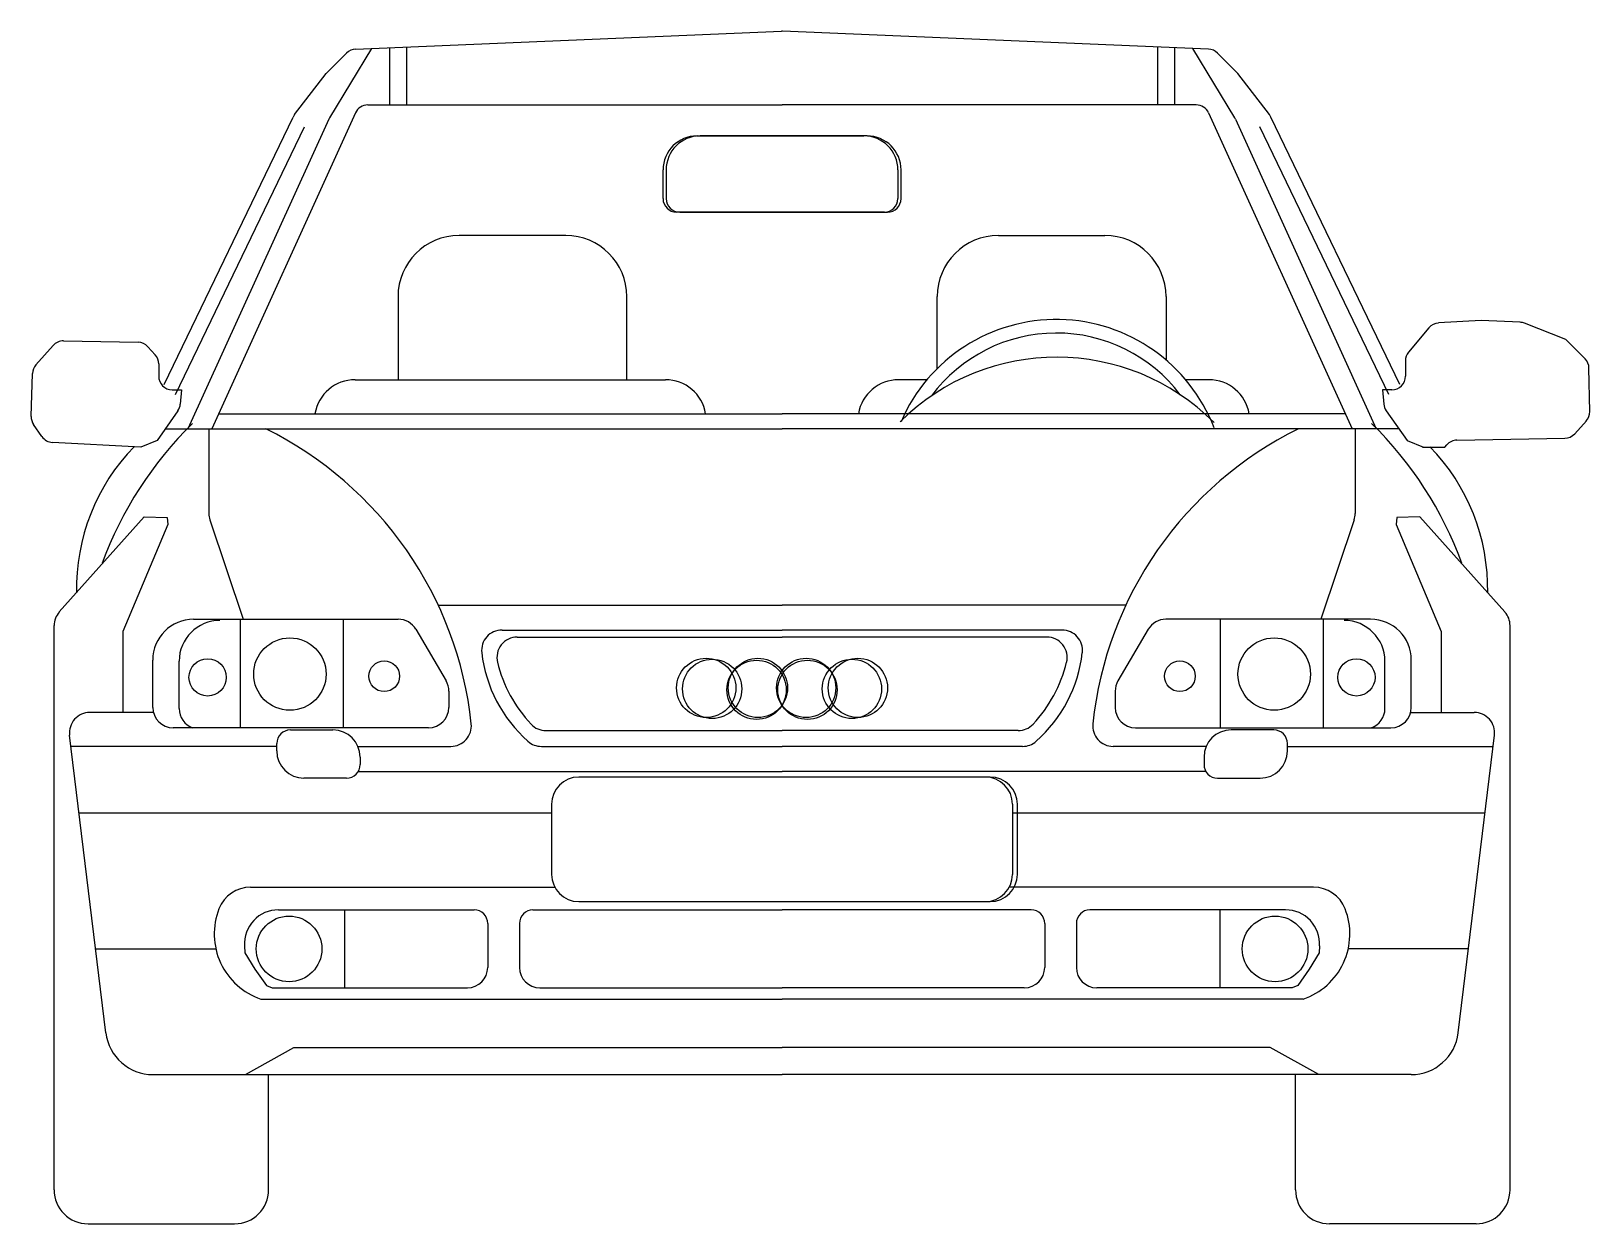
# Model space of a CAD drawing. Extents: x 128 to 357, y 57 to 232.
import ezdxf

# ---------------------------------------------------------------- set-up
doc = ezdxf.new("R2010")
doc.units = 0
doc.layers.get('0').update_dxf_attribs({"color": 5, "linetype": 'CONTINUOUS'})

msp = doc.modelspace()

# ---------------------------------------------------------------- linework, layer by layer
for p, q in [((175.52, 229.45), (238.18, 232.09)), ((301, 229.45), (238.34, 232.09)), ((177.87, 229.55), (171.67, 219.35)), ((180.52, 229.66), (180.52, 221.24)), ((183.01, 229.77), (183.01, 221.24)), ((293.51, 229.77), (293.51, 221.24)), ((296, 229.66), (296, 221.24)), ((298.65, 229.55), (304.85, 219.35)), ((171.19, 225.87), (174.19, 228.87)), ((305.33, 225.87), (302.33, 228.87)), ((166.55, 219.82), (171.19, 225.87)), ((309.97, 219.82), (305.33, 225.87)), ((177.32, 221.24), (238.26, 221.24)), ((299.2, 221.24), (238.26, 221.24)), ((147.35, 180.11), (166.33, 219.47)), ((149.01, 178.66), (167.99, 218.02)), ((171.56, 219.14), (150.86, 173.59)), ((175.5, 220.06), (154.39, 173.59)), ((301.02, 220.06), (322.13, 173.59)), ((304.97, 219.14), (325.66, 173.59)), ((327.51, 178.66), (308.53, 218.02)), ((329.17, 180.11), (310.19, 219.47)), ((225.75, 216.69), (250.31, 216.69)), ((250.77, 216.69), (226.21, 216.69)), ((220.75, 207.46), (220.75, 211.69)), ((221.21, 211.69), (221.21, 207.46)), ((255.31, 211.69), (255.31, 207.46)), ((255.77, 207.46), (255.77, 211.69)), ((253.31, 205.46), (222.75, 205.46)), ((223.21, 205.46), (253.77, 205.46)), ((206.43, 202.05), (190.76, 202.05)), ((270.09, 202.05), (285.76, 202.05)), ((181.76, 193.05), (181.76, 180.83)), ((215.43, 180.83), (215.43, 193.05)), ((261.09, 182.47), (261.09, 193.05)), ((294.76, 193.05), (294.76, 183.72)), ((333.44, 188.46), (330.44, 184.89)), ((341.11, 189.56), (334.84, 189.17)), ((346.85, 189.28), (341.11, 189.56)), ((353.56, 186.74), (347.49, 189.14)), ((128.49, 183.01), (131.01, 185.86)), ((132.54, 186.53), (143.52, 186.33)), ((356.4, 183.91), (353.56, 186.74)), ((144.97, 185.67), (146.04, 184.48)), ((329.97, 183.6), (329.97, 181.34)), ((127.79, 175.43), (127.99, 181.75)), ((146.55, 183.14), (146.55, 181.34)), ((357.1, 176.14), (356.98, 182.53)), ((148.55, 179.34), (149.92, 179.34)), ((149.92, 179.34), (149.73, 177.23)), ((175.46, 180.83), (221.1, 180.83)), ((259.58, 180.83), (255.42, 180.83)), ((301.06, 180.83), (297.63, 180.83)), ((326.6, 179.34), (326.79, 177.23)), ((327.97, 179.34), (326.6, 179.34)), ((149.38, 176.26), (146.31, 171.89)), ((155.4, 175.82), (238.26, 175.82)), ((321.12, 175.82), (238.26, 175.82)), ((327.14, 176.26), (330.21, 171.89)), ((354.88, 172.88), (356.59, 174.76)), ((129.38, 172.45), (128.15, 174.23)), ((147.51, 173.59), (238.26, 173.59)), ((153.93, 173.59), (153.93, 161.16)), ((329.01, 173.59), (238.26, 173.59)), ((322.59, 173.59), (322.59, 161.16)), ((337.56, 171.95), (353.43, 172.22)), ((143.9, 170.92), (130.92, 171.59)), ((146.31, 171.89), (143.9, 170.92)), ((330.21, 171.89), (332.62, 170.92)), ((332.51, 170.9), (335.77, 170.9)), ((335.77, 170.9), (336.07, 171.26)), ((131.92, 146.66), (144.43, 160.68)), ((144.43, 160.68), (147.79, 160.57)), ((147.79, 160.57), (147.9, 159.52)), ((328.73, 160.57), (328.62, 159.52)), ((332.09, 160.68), (328.73, 160.57)), ((344.6, 146.66), (332.09, 160.68)), ((147.9, 159.52), (141.3, 143.79)), ((154.09, 160.21), (158.97, 145.59)), ((322.43, 160.21), (317.55, 145.59)), ((328.62, 159.52), (335.22, 143.79)), ((187.69, 147.65), (238.26, 147.65)), ((288.83, 147.65), (238.26, 147.65)), ((131.16, 61.66), (131.16, 144.66)), ((151.68, 145.59), (181.8, 145.59)), ((158.59, 129.63), (158.59, 145.59)), ((173.76, 129.63), (173.76, 145.59)), ((324.84, 145.59), (294.72, 145.59)), ((302.76, 129.63), (302.76, 145.59)), ((317.93, 129.63), (317.93, 145.59)), ((345.36, 61.66), (345.36, 144.66)), ((141.3, 143.79), (141.3, 131.89)), ((184.39, 144.11), (188.84, 136.53)), ((197.06, 144.01), (238.26, 144.01)), ((199.31, 142.97), (238.26, 142.97)), ((279.46, 144.01), (238.26, 144.01)), ((277.21, 142.97), (238.26, 142.97)), ((292.13, 144.11), (287.68, 136.53)), ((335.22, 143.79), (335.22, 131.89)), ((145.68, 132.63), (145.68, 139.59)), ((149.56, 132.47), (149.56, 139.42)), ((326.96, 132.47), (326.96, 139.42)), ((330.84, 132.63), (330.84, 139.59)), ((189.25, 135.01), (189.25, 132.63)), ((287.27, 135.01), (287.27, 132.63)), ((145.78, 131.89), (136.42, 131.89)), ((330.74, 131.89), (340.1, 131.89)), ((138.78, 84.76), (133.44, 128.52)), ((186.25, 129.63), (148.68, 129.63)), ((165.92, 129.31), (172.18, 129.31)), ((203.52, 129.21), (238.26, 129.21)), ((273, 129.21), (238.26, 129.21)), ((290.27, 129.63), (327.84, 129.63)), ((310.6, 129.31), (304.34, 129.31)), ((337.74, 84.76), (343.08, 128.52)), ((163.92, 126.89), (133.64, 126.89)), ((163.92, 126.22), (163.92, 127.31)), ((175.86, 126.89), (189.55, 126.89)), ((202.86, 126.89), (238.26, 126.89)), ((273.66, 126.89), (238.26, 126.89)), ((300.66, 126.89), (286.97, 126.89)), ((312.6, 126.22), (312.6, 127.31)), ((312.6, 126.89), (342.88, 126.89)), ((176.18, 125.31), (176.18, 124.22)), ((300.34, 125.31), (300.34, 124.22)), ((174.18, 122.22), (167.92, 122.22)), ((175.9, 123.18), (238.26, 123.18)), ((268.88, 122.38), (208.35, 122.38)), ((300.62, 123.18), (238.26, 123.18)), ((302.34, 122.22), (308.6, 122.22)), ((204.35, 117.06), (134.84, 117.06)), ((204.35, 118.38), (204.35, 108.06)), ((272.17, 118.38), (272.17, 108.06)), ((341.68, 117.06), (272.17, 117.06)), ((272.88, 108.06), (272.88, 118.38)), ((160.07, 106.18), (204.82, 106.18)), ((316.45, 106.18), (271.7, 106.18)), ((208.35, 104.06), (268.88, 104.06)), ((164.17, 102.85), (192.96, 102.85)), ((173.87, 102.85), (173.87, 91.38)), ((201.62, 102.85), (238.26, 102.85)), ((274.9, 102.85), (238.26, 102.85)), ((312.35, 102.85), (283.56, 102.85)), ((302.65, 102.85), (302.65, 91.38)), ((194.96, 100.85), (194.96, 94.38)), ((199.62, 100.85), (199.62, 94.38)), ((276.9, 100.85), (276.9, 94.38)), ((281.56, 100.85), (281.56, 94.38)), ((137.27, 97.12), (154.96, 97.12)), ((159.18, 97.55), (159.24, 96.54)), ((159.24, 96.54), (160.72, 94.13)), ((317.28, 96.54), (315.8, 94.13)), ((317.34, 97.55), (317.28, 96.54)), ((339.25, 97.12), (321.56, 97.12)), ((160.72, 94.13), (162.39, 91.73)), ((315.8, 94.13), (314.13, 91.73)), ((162.39, 91.73), (163.23, 91.38)), ((314.13, 91.73), (313.29, 91.38)), ((161.59, 89.71), (238.26, 89.71)), ((163.23, 91.38), (191.96, 91.38)), ((202.62, 91.38), (238.26, 91.38)), ((273.9, 91.38), (238.26, 91.38)), ((314.93, 89.71), (238.26, 89.71)), ((313.29, 91.38), (284.56, 91.38)), ((159.3, 78.61), (166.45, 82.6)), ((166.45, 82.6), (238.26, 82.6)), ((310.07, 82.6), (238.26, 82.6)), ((317.22, 78.61), (310.07, 82.6)), ((145.73, 78.61), (238.26, 78.61)), ((162.72, 61.66), (162.72, 78.61)), ((330.8, 78.61), (238.26, 78.61)), ((313.8, 61.66), (313.8, 78.61)), ((136.16, 56.66), (157.72, 56.66)), ((340.36, 56.66), (318.8, 56.66))]:
    msp.add_line(p, q)
for centre, radius in [((165.86, 137.53), 5.33), ((310.67, 137.53), 5.33), ((153.75, 137.04), 2.74), ((179.73, 137.21), 2.26), ((227.1, 135.49), 4.36), ((227.98, 135.35), 4.36), ((234.52, 135.21), 4.36), ((234.71, 135.49), 4.36), ((241.81, 135.49), 4.36), ((242, 135.21), 4.36), ((248.54, 135.35), 4.36), ((249.42, 135.49), 4.36), ((296.79, 137.21), 2.26), ((322.77, 137.04), 2.74), ((165.73, 97.1), 4.83), ((310.79, 97.1), 4.83)]:
    msp.add_circle(centre, radius)
for centre, radius, start, end in [((238.26, 230.09), 2, 87.5862, 92.4138), ((175.61, 227.45), 2, 92.4138, 134.9628), ((300.91, 227.45), 2, 45.0372, 87.5862), ((177.32, 219.24), 2, 90, 155.568), ((299.2, 219.24), 2, 24.432, 90), ((168.13, 218.6), 2, 142.4879, 154.2519), ((173.38, 218.31), 2, 148.7032, 155.568), ((303.14, 218.31), 2, 24.432, 31.2968), ((308.39, 218.6), 2, 25.7481, 37.5121), ((225.75, 211.69), 5, 90, 180), ((226.21, 211.69), 5, 90, 180), ((250.31, 211.69), 5, 0, 90), ((250.77, 211.69), 5, 0, 90), ((222.75, 207.46), 2, 180, 270), ((223.21, 207.46), 2, 180, 270), ((253.31, 207.46), 2, 270, 0), ((253.77, 207.46), 2, 270, 0), ((190.76, 193.05), 9, 90, 180), ((206.43, 193.05), 9, 0, 90), ((270.09, 193.05), 9, 90, 180), ((285.76, 193.05), 9, 0, 90), ((278.61, 164.82), 24.87, 21.023, 156.7206), ((334.97, 187.17), 2, 93.5717, 139.9331), ((346.76, 187.28), 2, 68.4541, 87.2109), ((132.51, 184.53), 2, 88.9405, 138.5394), ((143.48, 184.33), 2, 42.0242, 88.9405), ((278.61, 164.82), 22.87, 37.0984, 143.3723), ((144.55, 183.14), 2, 0, 42.0242), ((278.66, 151.46), 32.68, 44.8764, 134.8022), ((331.97, 183.6), 2, 139.9331, 180), ((354.98, 182.49), 2, 1.0623, 45.0372), ((129.99, 181.68), 2, 138.5394, 178.2078), ((148.55, 181.34), 2, 180, 270), ((327.97, 181.34), 2, 270, 0), ((175.46, 174.83), 6, 90, 170.4959), ((221.1, 174.83), 6, 9.5041, 90), ((255.42, 174.83), 6, 90, 170.4959), ((301.06, 174.83), 6, 9.5041, 90), ((147.74, 177.41), 2, 324.973, 354.7988), ((328.78, 177.41), 2, 185.2012, 215.027), ((129.79, 175.37), 2, 178.2078, 214.73), ((190.58, 134.6), 55.76, 134.4708, 159.8387), ((285.94, 134.6), 55.76, 20.1613, 45.5292), ((355.1, 176.1), 2, 317.8254, 1.0623), ((131.02, 173.59), 2, 214.73, 267.0429), ((138.04, 124.46), 54.8, 6.0239, 63.7268), ((338.48, 124.46), 54.8, 116.2732, 173.9761), ((353.4, 174.22), 2, 270.9616, 317.8254), ((164.46, 150.04), 30.02, 135.7815, 181.0385), ((312.06, 150.04), 30.02, 358.9615, 44.2185), ((337.59, 169.95), 2, 90.9616, 139.3619), ((156.93, 161.16), 3, 180, 198.4573), ((319.59, 161.16), 3, 341.5427, 0), ((134.16, 144.66), 3, 138.2649, 180), ((151.68, 139.59), 6, 90, 180), ((155.56, 139.42), 6, 90, 180), ((181.8, 142.59), 3, 30.4521, 90), ((294.72, 142.59), 3, 90, 149.5479), ((320.96, 139.42), 6, 0, 90), ((324.84, 139.59), 6, 0, 90), ((342.36, 144.66), 3, 0, 41.7351), ((197.06, 141.01), 3, 90, 186.5546), ((199.31, 139.97), 3, 90, 193.8649), ((277.21, 139.97), 3, 346.1351, 90), ((279.46, 141.01), 3, 353.4454, 90), ((214.46, 143.01), 20.51, 186.5546, 228.51), ((262.06, 143.01), 20.51, 311.49, 353.4454), ((216.31, 144.17), 20.51, 193.8649, 223.0773), ((260.21, 144.17), 20.51, 316.9227, 346.1351), ((186.25, 135.01), 3, 0, 30.4521), ((186.25, 135.01), 3, 0, 30.4521), ((290.27, 135.01), 3, 149.5479, 180), ((290.27, 135.01), 3, 149.5479, 180), ((136.42, 128.89), 3, 90, 186.9499), ((148.68, 132.63), 3, 180, 270), ((152.56, 132.47), 3, 180, 251.1343), ((186.25, 132.63), 3, 270, 0), ((290.27, 132.63), 3, 180, 270), ((323.96, 132.47), 3, 288.8657, 0), ((327.84, 132.63), 3, 270, 0), ((340.1, 128.89), 3, 353.0501, 90), ((165.92, 127.31), 2, 90, 180), ((172.18, 125.31), 4, 0, 90), ((189.55, 129.89), 3, 270, 6.0239), ((203.52, 132.21), 3, 223.0773, 270), ((273, 132.21), 3, 270, 316.9227), ((286.97, 129.89), 3, 173.9761, 270), ((304.34, 125.31), 4, 90, 180), ((310.6, 127.31), 2, 0, 90), ((167.92, 126.22), 4, 180, 270), ((202.86, 129.89), 3, 228.51, 270), ((273.66, 129.89), 3, 270, 311.49), ((308.6, 126.22), 4, 270, 0), ((174.18, 124.22), 2, 270, 0), ((302.34, 124.22), 2, 180, 270), ((208.35, 118.38), 4, 90, 180), ((268.17, 118.38), 4, 0, 90), ((268.88, 118.38), 4, 0, 90), ((208.35, 108.06), 4, 180, 270), ((268.17, 108.06), 4, 270, 0), ((268.88, 108.06), 4, 270, 0), ((160.07, 101.18), 5, 90, 158.5645), ((316.45, 101.18), 5, 21.4355, 90), ((164.85, 99.31), 10.13, 158.5645, 251.2291), ((164.17, 97.85), 5, 90, 183.4727), ((192.96, 100.85), 2, 0, 90), ((201.62, 100.85), 2, 90, 180), ((274.9, 100.85), 2, 360, 90), ((283.56, 100.85), 2, 90, 180), ((312.35, 97.85), 5, 356.5273, 90), ((311.67, 99.31), 10.13, 288.7709, 21.4355), ((191.96, 94.38), 3, 270, 0), ((202.62, 94.38), 3, 180, 270), ((273.9, 94.38), 3, 270, 360), ((284.56, 94.38), 3, 180, 270), ((145.73, 85.61), 7, 186.9499, 270), ((145.73, 85.61), 7, 186.9499, 270), ((330.8, 85.61), 7, 270, 353.0501), ((330.8, 85.61), 7, 270, 353.0501), ((136.16, 61.66), 5, 180, 270), ((136.16, 61.66), 5, 180, 270), ((157.72, 61.66), 5, 270, 0), ((157.72, 61.66), 5, 270, 0), ((318.8, 61.66), 5, 180, 270), ((318.8, 61.66), 5, 180, 270), ((340.36, 61.66), 5, 270, 0), ((340.36, 61.66), 5, 270, 0)]:
    msp.add_arc(centre, radius, start, end)

doc.saveas('drawing.dxf')
